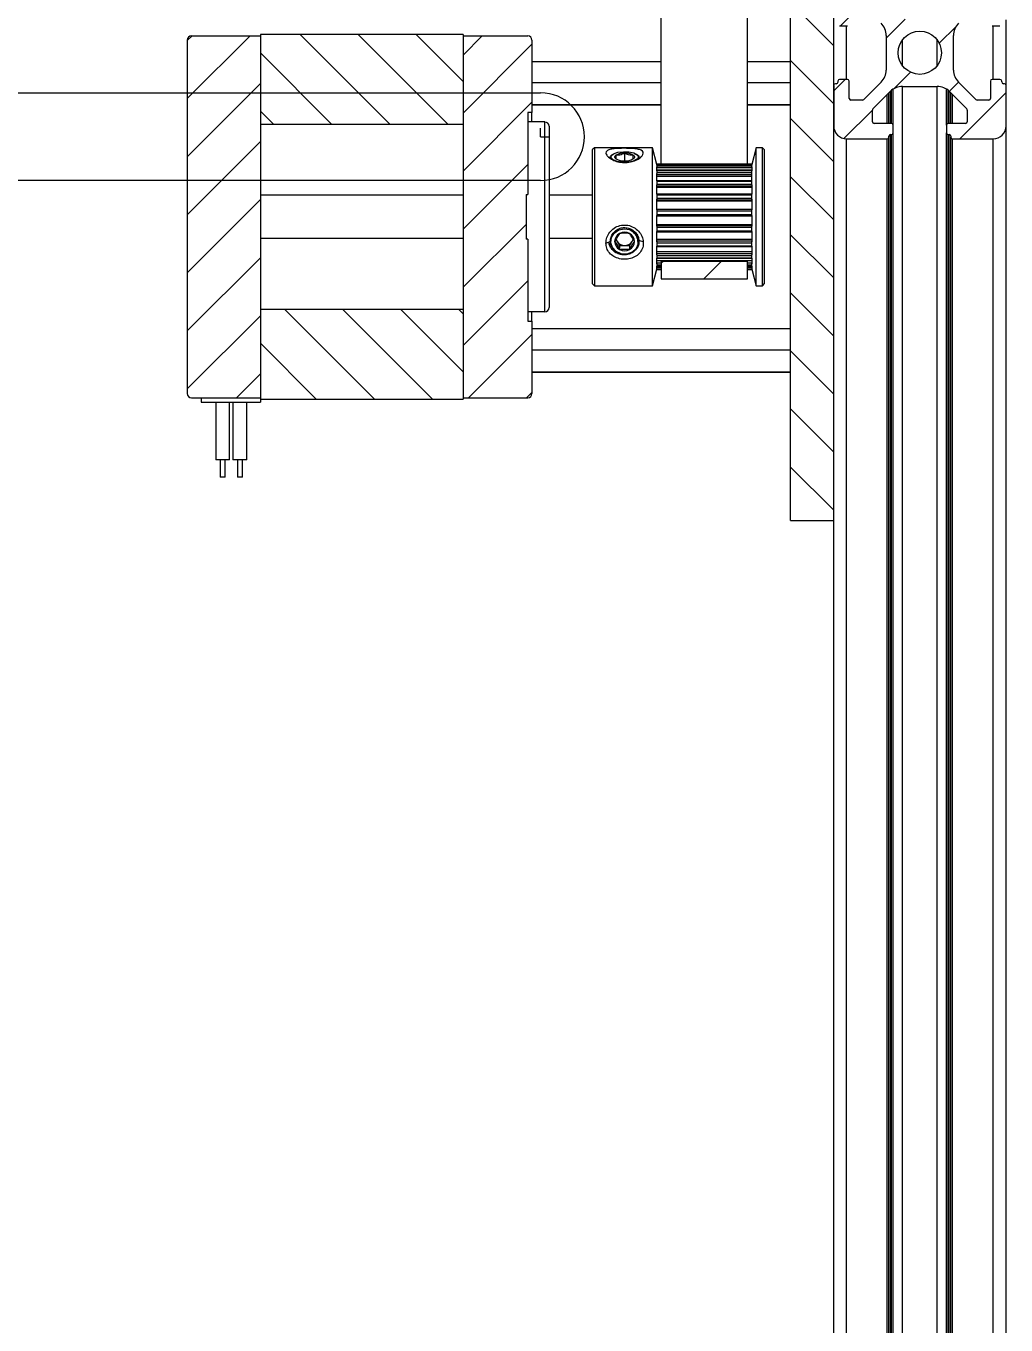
# Model space of a CAD drawing. Header units: millimetres. Extents: x 15 to 1184, y 5 to 1288.
# Drawn here: x 449.9 to 525.7, y 1126.4 to 1226.8 of the extents above; entities that cross this region are included whole.
import ezdxf

# ---------------------------------------------------------------- set-up
doc = ezdxf.new("R2010")
doc.units = ezdxf.units.MM
doc.linetypes.add('CENTERX2', pattern=[20.32, 12.7, -2.54, 2.54, -2.54])

msp = doc.modelspace()

# ---------------------------------------------------------------- hatches: boundary and pattern name
at = {"linetype": 'Continuous', "lineweight": 18}
h = msp.add_hatch(dxfattribs=at)
h.set_pattern_fill('ANSI31', angle=90, style=0)
h.paths.add_polyline_path([(509.04, 1235.27), (509.04, 1188.6), (512.38, 1188.6), (512.38, 1235.27)], flags=0)
h = msp.add_hatch(dxfattribs=at)
h.set_pattern_fill('ANSI31', style=0)
edge = h.paths.add_edge_path(flags=0)
edge.add_arc((523.47, 1228.3), 0.133, 90, 135, ccw=False)
edge.add_line((523.47, 1228.43), (524.38, 1228.43))
edge.add_arc((524.38, 1228.3), 0.133, 0, 90, ccw=False)
edge.add_line((524.51, 1228.3), (524.51, 1226.96))
edge.add_arc((524.64, 1226.96), 0.133, 180, 270)
edge.add_line((524.64, 1226.83), (525.24, 1226.83))
edge.add_arc((525.24, 1226.96), 0.133, 270, 360)
edge.add_line((525.38, 1226.96), (525.38, 1227.03))
edge.add_arc((525.51, 1227.03), 0.133, 90, 180, ccw=False)
edge.add_line((525.51, 1227.16), (525.58, 1227.16))
edge.add_arc((525.58, 1227.3), 0.133, 270, 360)
edge.add_line((525.71, 1227.3), (525.71, 1230.43))
edge.add_arc((524.71, 1230.43), 1, 0, 90)
edge.add_line((524.71, 1231.43), (521.58, 1231.43))
edge.add_arc((521.58, 1231.3), 0.133, 90, 180)
edge.add_line((521.44, 1231.3), (521.44, 1231.23))
edge.add_arc((521.31, 1231.23), 0.133, 270, 360, ccw=False)
edge.add_line((521.31, 1231.1), (521.24, 1231.1))
edge.add_arc((521.24, 1230.96), 0.133, 90, 180)
edge.add_line((521.11, 1230.96), (521.11, 1230.36))
edge.add_arc((521.24, 1230.36), 0.133, 180, 270)
edge.add_line((521.24, 1230.23), (522.58, 1230.23))
edge.add_arc((522.58, 1230.1), 0.133, 0, 90, ccw=False)
edge.add_line((522.71, 1230.1), (522.71, 1229.19))
edge.add_arc((522.58, 1229.19), 0.133, 315, 360, ccw=False)
edge.add_line((522.67, 1229.1), (521.33, 1227.75))
edge.add_arc((520.38, 1228.7), 1.33, 270, 315, ccw=False)
edge.add_line((520.38, 1227.36), (517.7, 1227.36))
edge.add_arc((517.7, 1228.7), 1.33, 225, 270, ccw=False)
edge.add_line((516.76, 1227.75), (515.41, 1229.1))
edge.add_arc((515.51, 1229.19), 0.133, 180, 225, ccw=False)
edge.add_line((515.38, 1229.19), (515.38, 1230.1))
edge.add_arc((515.51, 1230.1), 0.133, 90, 180, ccw=False)
edge.add_line((515.51, 1230.23), (516.84, 1230.23))
edge.add_arc((516.84, 1230.36), 0.133, 270, 360)
edge.add_line((516.98, 1230.36), (516.98, 1230.96))
edge.add_arc((516.84, 1230.96), 0.133, 0, 90)
edge.add_line((516.84, 1231.1), (516.78, 1231.1))
edge.add_arc((516.78, 1231.23), 0.133, 180, 270, ccw=False)
edge.add_line((516.64, 1231.23), (516.64, 1231.3))
edge.add_arc((516.51, 1231.3), 0.133, 0, 90)
edge.add_line((516.51, 1231.43), (513.38, 1231.43))
edge.add_arc((513.38, 1230.43), 1, 90, 180)
edge.add_line((512.38, 1230.43), (512.38, 1227.3))
edge.add_arc((512.51, 1227.3), 0.133, 180, 270)
edge.add_line((512.51, 1227.16), (512.58, 1227.16))
edge.add_arc((512.58, 1227.03), 0.133, 0, 90, ccw=False)
edge.add_line((512.71, 1227.03), (512.71, 1226.96))
edge.add_arc((512.84, 1226.96), 0.133, 180, 270)
edge.add_line((512.84, 1226.83), (513.44, 1226.83))
edge.add_arc((513.44, 1226.96), 0.133, 270, 360)
edge.add_line((513.58, 1226.96), (513.58, 1228.3))
edge.add_arc((513.71, 1228.3), 0.133, 90, 180, ccw=False)
edge.add_line((513.71, 1228.43), (514.61, 1228.43))
edge.add_arc((514.61, 1228.3), 0.133, 45, 90, ccw=False)
edge.add_line((514.71, 1228.39), (516.05, 1227.05))
edge.add_arc((515.11, 1226.1), 1.33, 0, 45, ccw=False)
edge.add_line((516.44, 1226.1), (516.44, 1223.42))
edge.add_arc((515.11, 1223.42), 1.33, 315, 360, ccw=False)
edge.add_line((516.05, 1222.48), (514.71, 1221.14))
edge.add_arc((514.61, 1221.23), 0.133, 270, 315, ccw=False)
edge.add_line((514.61, 1221.1), (513.71, 1221.1))
edge.add_arc((513.71, 1221.23), 0.133, 180, 270, ccw=False)
edge.add_line((513.58, 1221.23), (513.58, 1222.56))
edge.add_arc((513.44, 1222.56), 0.133, 0, 90)
edge.add_line((513.44, 1222.7), (512.84, 1222.7))
edge.add_arc((512.84, 1222.56), 0.133, 90, 180)
edge.add_line((512.71, 1222.56), (512.71, 1222.5))
edge.add_arc((512.58, 1222.5), 0.133, 270, 360, ccw=False)
edge.add_line((512.58, 1222.36), (512.51, 1222.36))
edge.add_arc((512.51, 1222.23), 0.133, 90, 180)
edge.add_line((512.38, 1222.23), (512.38, 1219.1))
edge.add_arc((513.38, 1219.1), 1, 180, 270)
edge.add_line((513.38, 1218.1), (516.51, 1218.1))
edge.add_arc((516.51, 1218.23), 0.133, 270, 360)
edge.add_line((516.64, 1218.23), (516.64, 1218.3))
edge.add_arc((516.78, 1218.3), 0.133, 90, 180, ccw=False)
edge.add_line((516.78, 1218.43), (516.84, 1218.43))
edge.add_arc((516.84, 1218.56), 0.133, 270, 360)
edge.add_line((516.98, 1218.56), (516.98, 1219.16))
edge.add_arc((516.84, 1219.16), 0.133, 0, 90)
edge.add_line((516.84, 1219.3), (515.51, 1219.3))
edge.add_arc((515.51, 1219.43), 0.133, 180, 270, ccw=False)
edge.add_line((515.38, 1219.43), (515.38, 1220.33))
edge.add_arc((515.51, 1220.33), 0.133, 135, 180, ccw=False)
edge.add_line((515.41, 1220.43), (516.76, 1221.77))
edge.add_arc((517.7, 1220.83), 1.33, 90, 135, ccw=False)
edge.add_line((517.7, 1222.16), (520.38, 1222.16))
edge.add_arc((520.38, 1220.83), 1.33, 45, 90, ccw=False)
edge.add_line((521.33, 1221.77), (522.67, 1220.43))
edge.add_arc((522.58, 1220.33), 0.133, 0, 45, ccw=False)
edge.add_line((522.71, 1220.33), (522.71, 1219.43))
edge.add_arc((522.58, 1219.43), 0.133, 270, 360, ccw=False)
edge.add_line((522.58, 1219.3), (521.24, 1219.3))
edge.add_arc((521.24, 1219.16), 0.133, 90, 180)
edge.add_line((521.11, 1219.16), (521.11, 1218.56))
edge.add_arc((521.24, 1218.56), 0.133, 180, 270)
edge.add_line((521.24, 1218.43), (521.31, 1218.43))
edge.add_arc((521.31, 1218.3), 0.133, 0, 90, ccw=False)
edge.add_line((521.44, 1218.3), (521.44, 1218.23))
edge.add_arc((521.58, 1218.23), 0.133, 180, 270)
edge.add_line((521.58, 1218.1), (524.71, 1218.1))
edge.add_arc((524.71, 1219.1), 1, 270, 360)
edge.add_line((525.71, 1219.1), (525.71, 1222.23))
edge.add_arc((525.58, 1222.23), 0.133, 0, 90)
edge.add_line((525.58, 1222.36), (525.51, 1222.36))
edge.add_arc((525.51, 1222.5), 0.133, 180, 270, ccw=False)
edge.add_line((525.38, 1222.5), (525.38, 1222.56))
edge.add_arc((525.24, 1222.56), 0.133, 0, 90)
edge.add_line((525.24, 1222.7), (524.64, 1222.7))
edge.add_arc((524.64, 1222.56), 0.133, 90, 180)
edge.add_line((524.51, 1222.56), (524.51, 1221.23))
edge.add_arc((524.38, 1221.23), 0.133, 270, 360, ccw=False)
edge.add_line((524.38, 1221.1), (523.47, 1221.1))
edge.add_arc((523.47, 1221.23), 0.133, 225, 270, ccw=False)
edge.add_line((523.38, 1221.14), (522.03, 1222.48))
edge.add_arc((522.98, 1223.42), 1.33, 180, 225, ccw=False)
edge.add_line((521.64, 1223.42), (521.64, 1226.1))
edge.add_arc((522.98, 1226.1), 1.33, 135, 180, ccw=False)
edge.add_line((522.03, 1227.05), (523.38, 1228.39))
edge = h.paths.add_edge_path(flags=0)
edge.add_arc((519.04, 1224.76), 1.67, 0, 360)
h = msp.add_hatch(dxfattribs=at)
h.set_pattern_fill('ANSI31', style=0)
edge = h.paths.add_edge_path(flags=0)
edge.add_line((468.04, 1226.07), (462.71, 1226.07))
edge.add_arc((462.71, 1225.74), 0.333, 90, 180)
edge.add_line((462.38, 1225.74), (462.38, 1198.41))
edge.add_arc((462.71, 1198.41), 0.333, 180, 270)
edge.add_line((462.71, 1198.07), (468.04, 1198.07))
edge.add_line((468.04, 1198.07), (468.04, 1226.07))
h = msp.add_hatch(dxfattribs=at)
h.set_pattern_fill('ANSI31', angle=90, style=0)
h.paths.add_polyline_path([(483.71, 1219.21), (483.71, 1226.17), (468.04, 1226.17), (468.04, 1219.21)], flags=0)
h = msp.add_hatch(dxfattribs=at)
h.set_pattern_fill('ANSI31', style=0)
edge = h.paths.add_edge_path(flags=0)
edge.add_line((488.71, 1213.8), (488.71, 1220.15))
edge.add_line((488.71, 1220.15), (489.04, 1220.15))
edge.add_line((489.04, 1220.15), (489.04, 1225.74))
edge.add_arc((488.71, 1225.74), 0.333, 0, 90)
edge.add_line((488.71, 1226.07), (483.71, 1226.07))
edge.add_line((483.71, 1226.07), (483.71, 1198.07))
edge.add_line((483.71, 1198.07), (488.71, 1198.07))
edge.add_arc((488.71, 1198.41), 0.333, 270, 360)
edge.add_line((489.04, 1198.41), (489.04, 1204))
edge.add_line((489.04, 1204), (488.71, 1204))
edge.add_line((488.71, 1204), (488.71, 1210.35))
edge.add_line((488.71, 1210.35), (488.58, 1210.35))
edge.add_line((488.58, 1210.35), (488.58, 1213.8))
edge.add_line((488.58, 1213.8), (488.71, 1213.8))
h = msp.add_hatch(dxfattribs=at)
h.set_pattern_fill('ANSI31', style=0)
h.paths.add_polyline_path([(499.04, 1207.28), (505.71, 1207.28), (505.71, 1208.62), (499.04, 1208.62)], flags=0)
h = msp.add_hatch(dxfattribs=at)
h.set_pattern_fill('ANSI31', angle=90, style=0)
h.paths.add_polyline_path([(468.04, 1204.93), (468.04, 1197.97), (483.71, 1197.97), (483.71, 1204.93)], flags=0)

# ---------------------------------------------------------------- linework, layer by layer
at = {"color": 7, "linetype": 'Continuous', "lineweight": 25}
for p, q in [((499.04, 1216.14), (499.04, 1242.93)), ((505.71, 1216.14), (505.71, 1242.93)), ((509.04, 1188.6), (509.04, 1235.27)), ((512.38, 1188.6), (512.38, 1235.27)), ((512.84, 1226.83), (513.44, 1226.83)), ((524.64, 1226.83), (525.24, 1226.83)), ((525.71, 1222.23), (525.71, 1227.3)), ((462.38, 1225.74), (462.38, 1198.41)), ((462.71, 1226.07), (468.04, 1226.07)), ((483.71, 1226.17), (468.04, 1226.17)), ((468.04, 1226.17), (468.04, 1219.21)), ((468.04, 1226.07), (468.04, 1198.07)), ((483.71, 1226.17), (483.71, 1219.21)), ((483.71, 1226.07), (483.71, 1198.07)), ((483.71, 1226.07), (488.71, 1226.07)), ((489.04, 1225.74), (489.04, 1220.15)), ((516.44, 1226.1), (516.44, 1223.42)), ((521.64, 1223.42), (521.64, 1226.1)), ((489.04, 1224.09), (499.04, 1224.09)), ((505.71, 1224.09), (509.04, 1224.09)), ((513.44, 1222.7), (512.84, 1222.7)), ((525.24, 1222.7), (524.64, 1222.7)), ((489.04, 1222.45), (499.04, 1222.45)), ((505.71, 1222.45), (509.04, 1222.45)), ((512.38, 1222.23), (512.38, 1219.1)), ((512.58, 1222.36), (512.51, 1222.36)), ((512.71, 1222.56), (512.71, 1222.5)), ((513.58, 1221.23), (513.58, 1222.56)), ((516.05, 1222.48), (514.71, 1221.14)), ((515.41, 1220.43), (516.76, 1221.77)), ((516.64, 1219.3), (516.64, 1221.66)), ((516.98, 1219.16), (516.98, 1221.95)), ((517.7, 1222.16), (520.38, 1222.16)), ((521.11, 1219.16), (521.11, 1221.95)), ((521.33, 1221.77), (522.67, 1220.43)), ((521.44, 1219.3), (521.44, 1221.66)), ((523.38, 1221.14), (522.03, 1222.48)), ((524.51, 1222.56), (524.51, 1221.23)), ((525.38, 1222.5), (525.38, 1222.56)), ((525.58, 1222.36), (525.51, 1222.36)), ((525.71, 1219.1), (525.71, 1222.23)), ((489.04, 1220.76), (499.04, 1220.76)), ((489.04, 1220.72), (499.04, 1220.72)), ((505.71, 1220.76), (509.04, 1220.76)), ((505.71, 1220.72), (509.04, 1220.72)), ((514.61, 1221.1), (513.71, 1221.1)), ((524.38, 1221.1), (523.47, 1221.1)), ((489.04, 1220.15), (488.71, 1220.15)), ((488.71, 1220.15), (488.71, 1213.8)), ((489.04, 1219.41), (489.04, 1220.15)), ((515.38, 1219.43), (515.38, 1220.33)), ((522.71, 1220.33), (522.71, 1219.43)), ((483.71, 1219.21), (468.04, 1219.21)), ((490.04, 1219.41), (488.71, 1219.41)), ((490.38, 1219.07), (490.38, 1205.07)), ((516.84, 1219.3), (515.51, 1219.3)), ((516.98, 1218.56), (516.98, 1219.16)), ((516.98, 1074.3), (516.98, 1218.56)), ((521.11, 1219.16), (521.11, 1218.56)), ((521.11, 1074.3), (521.11, 1218.56)), ((522.58, 1219.3), (521.24, 1219.3)), ((525.71, 1073.76), (525.71, 1219.1)), ((513.38, 1218.1), (516.51, 1218.1)), ((516.64, 1218.23), (516.64, 1218.3)), ((516.64, 1074.63), (516.64, 1218.23)), ((516.78, 1218.43), (516.84, 1218.43)), ((521.24, 1218.43), (521.31, 1218.43)), ((521.44, 1218.3), (521.44, 1218.23)), ((521.44, 1074.63), (521.44, 1218.23)), ((521.58, 1218.1), (524.71, 1218.1)), ((493.88, 1217.41), (493.71, 1217.24)), ((493.71, 1217.24), (493.71, 1206.91)), ((498.36, 1217.41), (493.88, 1217.41)), ((493.88, 1217.41), (493.88, 1206.74)), ((495.35, 1216.94), (495.31, 1216.92)), ((495.54, 1216.55), (495.62, 1216.52)), ((496.21, 1216.99), (496.21, 1216.41)), ((496.8, 1216.52), (496.88, 1216.55)), ((497.2, 1216.55), (497.01, 1216.45)), ((497.11, 1216.92), (497.07, 1216.94)), ((497.2, 1216.55), (497.19, 1216.49)), ((497.32, 1216.67), (497.32, 1216.76)), ((497.41, 1216.72), (497.44, 1216.69)), ((498.71, 1216.12), (498.36, 1217.41)), ((498.36, 1206.74), (498.36, 1217.41)), ((506.39, 1217.41), (506.04, 1216.12)), ((506.88, 1217.41), (506.39, 1217.41)), ((506.39, 1206.74), (506.39, 1217.41)), ((507.04, 1217.24), (506.88, 1217.41)), ((506.88, 1206.74), (506.88, 1217.41)), ((507.04, 1210.1), (507.04, 1217.24)), ((496.02, 1216.3), (495.78, 1216.32)), ((496.02, 1216.3), (496.33, 1216.31)), ((506.04, 1216.14), (498.71, 1216.14)), ((498.71, 1216.14), (498.71, 1216.12)), ((498.71, 1216.07), (498.71, 1216.12)), ((506.04, 1216.07), (498.71, 1216.07)), ((506.04, 1216.07), (498.71, 1216.07)), ((498.71, 1216.07), (498.71, 1216)), ((498.71, 1216.07), (498.71, 1216.07)), ((498.71, 1216), (498.71, 1215.95)), ((506.04, 1216), (498.71, 1216)), ((498.71, 1215.63), (498.71, 1215.95)), ((498.71, 1215.88), (506.04, 1215.88)), ((498.71, 1215.71), (506.04, 1215.71)), ((506.04, 1215.63), (498.71, 1215.63)), ((498.71, 1215.62), (498.71, 1215.63)), ((506.04, 1215.62), (498.71, 1215.62)), ((498.71, 1215.62), (498.71, 1215.47)), ((506.04, 1216.12), (506.04, 1216.14)), ((506.04, 1216.12), (506.04, 1216.07)), ((506.04, 1216), (506.04, 1216.07)), ((506.04, 1216.07), (506.04, 1216.07)), ((506.04, 1215.95), (506.04, 1216)), ((506.04, 1215.95), (506.04, 1215.63)), ((506.04, 1215.62), (506.04, 1215.63)), ((506.04, 1215.47), (506.04, 1215.62)), ((506.04, 1215.47), (498.71, 1215.47)), ((498.71, 1215.47), (498.71, 1215.41)), ((498.71, 1214.86), (498.71, 1215.41)), ((498.71, 1215.34), (506.04, 1215.34)), ((506.04, 1215.18), (498.71, 1215.18)), ((506.04, 1214.86), (498.71, 1214.86)), ((498.71, 1214.86), (498.71, 1214.83)), ((498.71, 1214.83), (506.04, 1214.83)), ((498.71, 1214.83), (498.71, 1214.61)), ((498.71, 1214.61), (506.04, 1214.61)), ((498.71, 1214.61), (498.71, 1214.54)), ((498.71, 1213.82), (498.71, 1214.54)), ((506.04, 1215.41), (506.04, 1215.47)), ((506.04, 1214.86), (506.04, 1215.41)), ((506.04, 1214.83), (506.04, 1214.86)), ((506.04, 1214.61), (506.04, 1214.83)), ((506.04, 1214.54), (506.04, 1214.61)), ((506.04, 1214.54), (506.04, 1213.82)), ((483.71, 1213.74), (468.04, 1213.74)), ((488.58, 1213.8), (488.71, 1213.8)), ((488.58, 1213.8), (488.58, 1210.35)), ((493.71, 1213.74), (490.38, 1213.74)), ((498.71, 1214.48), (506.04, 1214.48)), ((506.04, 1214.35), (498.71, 1214.35)), ((506.04, 1213.82), (498.71, 1213.82)), ((498.71, 1213.82), (498.71, 1213.77)), ((498.71, 1213.77), (506.04, 1213.77)), ((498.71, 1213.77), (498.71, 1213.51)), ((506.04, 1213.77), (506.04, 1213.82)), ((506.04, 1213.51), (506.04, 1213.77)), ((498.71, 1213.51), (506.04, 1213.51)), ((498.71, 1213.51), (498.71, 1213.43)), ((498.71, 1212.61), (498.71, 1213.43)), ((498.71, 1213.38), (506.04, 1213.38)), ((506.04, 1213.29), (498.71, 1213.29)), ((506.04, 1212.63), (498.71, 1212.63)), ((506.04, 1212.63), (498.71, 1212.63)), ((498.71, 1212.61), (498.71, 1212.54)), ((498.71, 1212.54), (506.04, 1212.54)), ((498.71, 1212.54), (498.71, 1212.26)), ((506.04, 1213.43), (506.04, 1213.51)), ((506.04, 1213.43), (506.04, 1212.61)), ((506.04, 1212.54), (506.04, 1212.61)), ((506.04, 1212.26), (506.04, 1212.54)), ((498.71, 1212.26), (506.04, 1212.26)), ((498.71, 1212.26), (498.71, 1212.18)), ((498.71, 1211.34), (498.71, 1212.18)), ((498.71, 1212.15), (506.04, 1212.15)), ((506.04, 1212.12), (498.71, 1212.12)), ((506.04, 1212.18), (506.04, 1212.26)), ((506.04, 1212.18), (506.04, 1211.34)), ((496.61, 1211.08), (496.79, 1211.09)), ((496.61, 1211.08), (496.86, 1210.9)), ((506.04, 1211.44), (498.71, 1211.44)), ((506.04, 1211.38), (498.71, 1211.38)), ((498.71, 1211.34), (498.71, 1211.26)), ((498.71, 1211.26), (506.04, 1211.26)), ((498.71, 1211.26), (498.71, 1210.99)), ((498.71, 1210.99), (506.04, 1210.99)), ((498.71, 1210.99), (498.71, 1210.93)), ((498.71, 1210.15), (498.71, 1210.93)), ((498.71, 1210.92), (506.04, 1210.92)), ((506.04, 1211.26), (506.04, 1211.34)), ((506.04, 1210.99), (506.04, 1211.26)), ((506.04, 1210.93), (506.04, 1210.99)), ((506.04, 1210.93), (506.04, 1210.15)), ((468.04, 1210.41), (483.71, 1210.41)), ((488.71, 1210.35), (488.58, 1210.35)), ((488.71, 1210.35), (488.71, 1204)), ((490.38, 1210.41), (493.71, 1210.41)), ((495.53, 1210.33), (495.63, 1210.17)), ((495.63, 1210.17), (495.82, 1209.86)), ((495.82, 1209.86), (495.82, 1209.55)), ((495.82, 1209.86), (496.21, 1209.86)), ((496.21, 1209.86), (496.59, 1209.86)), ((496.59, 1209.86), (496.79, 1210.17)), ((496.59, 1209.86), (496.59, 1209.55)), ((496.79, 1210.17), (496.88, 1210.33)), ((497.23, 1210.17), (497.23, 1210.28)), ((497.26, 1209.99), (497.23, 1210.28)), ((506.04, 1210.31), (498.71, 1210.31)), ((506.04, 1210.2), (498.71, 1210.2)), ((498.71, 1210.15), (498.71, 1210.07)), ((498.71, 1210.07), (506.04, 1210.07)), ((498.71, 1210.07), (498.71, 1209.83)), ((498.71, 1209.83), (506.04, 1209.83)), ((498.71, 1209.83), (498.71, 1209.79)), ((498.71, 1209.14), (498.71, 1209.79)), ((498.71, 1209.78), (506.04, 1209.78)), ((506.04, 1210.07), (506.04, 1210.15)), ((506.04, 1209.83), (506.04, 1210.07)), ((506.04, 1209.79), (506.04, 1209.83)), ((506.04, 1209.79), (506.04, 1209.14)), ((507.04, 1206.91), (507.04, 1210.1)), ((506.04, 1209.36), (498.71, 1209.36)), ((506.04, 1209.21), (498.71, 1209.21)), ((498.71, 1209.14), (498.71, 1209.07)), ((498.71, 1209.07), (506.04, 1209.07)), ((498.71, 1209.07), (498.71, 1208.89)), ((498.71, 1208.89), (506.04, 1208.89)), ((498.71, 1208.89), (498.71, 1208.87)), ((498.71, 1208.87), (506.04, 1208.87)), ((498.71, 1208.43), (498.71, 1208.87)), ((506.04, 1208.66), (498.71, 1208.66)), ((499.04, 1208.62), (499.04, 1208.65)), ((499.04, 1208.62), (499.04, 1207.28)), ((505.71, 1208.62), (499.04, 1208.62)), ((505.71, 1208.62), (505.71, 1208.65)), ((505.71, 1207.28), (505.71, 1208.62)), ((506.04, 1209.07), (506.04, 1209.14)), ((506.04, 1208.89), (506.04, 1209.07)), ((506.04, 1208.87), (506.04, 1208.89)), ((506.04, 1208.87), (506.04, 1208.43)), ((498.36, 1206.74), (498.71, 1208.03)), ((498.71, 1208.43), (498.71, 1208.37)), ((498.71, 1208.37), (498.71, 1208.26)), ((498.71, 1208.06), (498.71, 1208.26)), ((498.71, 1208.26), (498.71, 1208.25)), ((498.71, 1208.25), (499.04, 1208.25)), ((498.71, 1208.06), (498.71, 1208.03)), ((498.71, 1208.03), (498.71, 1208)), ((498.71, 1208), (499.04, 1208)), ((498.71, 1208), (498.71, 1208)), ((505.71, 1208.25), (506.04, 1208.25)), ((505.71, 1208), (506.04, 1208)), ((506.04, 1208.37), (506.04, 1208.43)), ((506.04, 1208.26), (506.04, 1208.37)), ((506.04, 1208.26), (506.04, 1208.06)), ((506.04, 1208.25), (506.04, 1208.26)), ((506.04, 1208.03), (506.04, 1208.06)), ((506.04, 1208.03), (506.39, 1206.74)), ((506.04, 1208), (506.04, 1208.03)), ((506.04, 1208), (506.04, 1208)), ((493.71, 1206.91), (493.88, 1206.74)), ((493.88, 1206.74), (498.36, 1206.74)), ((499.04, 1207.28), (505.71, 1207.28)), ((506.39, 1206.74), (506.88, 1206.74)), ((506.88, 1206.74), (507.04, 1206.91)), ((468.04, 1204.93), (483.71, 1204.93)), ((468.04, 1204.93), (468.04, 1197.97)), ((483.71, 1204.93), (483.71, 1197.97)), ((488.71, 1204.74), (490.04, 1204.74)), ((489.04, 1204), (489.04, 1204.74)), ((488.71, 1204), (489.04, 1204)), ((489.04, 1204), (489.04, 1198.41)), ((489.04, 1203.43), (509.04, 1203.43)), ((489.04, 1201.78), (509.04, 1201.78)), ((489.04, 1200.09), (509.04, 1200.09)), ((489.04, 1200.05), (509.04, 1200.05)), ((462.71, 1198.07), (468.04, 1198.07)), ((463.46, 1198.07), (463.46, 1197.74)), ((463.46, 1197.74), (468.04, 1197.74)), ((464.58, 1197.74), (464.58, 1193.27)), ((465.65, 1193.27), (465.65, 1197.74)), ((465.91, 1197.74), (465.91, 1193.27)), ((466.99, 1193.27), (466.99, 1197.74)), ((468.04, 1197.97), (483.71, 1197.97)), ((468.04, 1197.97), (468.04, 1197.74)), ((483.71, 1198.07), (488.71, 1198.07)), ((465.65, 1193.27), (464.58, 1193.27)), ((464.93, 1193.27), (464.93, 1191.94)), ((465.3, 1191.94), (465.3, 1193.27)), ((466.99, 1193.27), (465.91, 1193.27)), ((466.26, 1193.27), (466.26, 1191.94)), ((466.64, 1191.94), (466.64, 1193.27)), ((465.3, 1191.94), (464.93, 1191.94)), ((466.64, 1191.94), (466.26, 1191.94)), ((509.04, 1188.6), (512.38, 1188.6)), ((512.38, 1074.76), (512.38, 1188.6))]:
    msp.add_line(p, q, dxfattribs=at)
at = {"color": 8, "linetype": 'Continuous', "lineweight": 25}
for p, q in [((513.38, 1222.7), (513.38, 1226.83)), ((524.71, 1222.7), (524.71, 1226.83)), ((517.7, 1223.77), (517.7, 1225.75)), ((520.38, 1223.77), (520.38, 1225.75)), ((516.78, 1219.3), (516.78, 1221.79)), ((516.84, 1219.3), (516.84, 1221.85)), ((517.7, 1070.7), (517.7, 1222.16)), ((520.38, 1070.7), (520.38, 1222.16)), ((521.24, 1219.3), (521.24, 1221.85)), ((521.31, 1219.3), (521.31, 1221.79)), ((516.51, 1219.3), (516.51, 1221.52)), ((521.58, 1219.3), (521.58, 1221.52)), ((490.04, 1204.74), (490.04, 1219.41)), ((513.38, 1074.76), (513.38, 1218.1)), ((516.51, 1074.76), (516.51, 1218.1)), ((516.78, 1074.43), (516.78, 1218.43)), ((516.84, 1074.43), (516.84, 1218.43)), ((521.24, 1074.43), (521.24, 1218.43)), ((521.31, 1074.43), (521.31, 1218.43)), ((521.58, 1074.76), (521.58, 1218.1)), ((524.71, 1074.76), (524.71, 1218.1)), ((499.04, 1208.5), (498.71, 1208.5)), ((498.71, 1208.37), (499.04, 1208.37)), ((498.71, 1208.26), (499.04, 1208.26)), ((499.04, 1208.13), (498.71, 1208.13)), ((498.71, 1208.03), (499.04, 1208.03)), ((498.71, 1208), (499.04, 1208)), ((506.04, 1208.5), (505.71, 1208.5)), ((505.71, 1208.37), (506.04, 1208.37)), ((505.71, 1208.26), (506.04, 1208.26)), ((506.04, 1208.13), (505.71, 1208.13)), ((505.71, 1208.03), (506.04, 1208.03)), ((505.71, 1208), (506.04, 1208))]:
    msp.add_line(p, q, dxfattribs=at)
at = {"color": 7, "linetype": 'Continuous'}
for p, q in [((260.38, 1221.66), (489.71, 1221.66)), ((489.71, 1214.87), (260.38, 1214.87))]:
    msp.add_line(p, q, dxfattribs=at)
at = {"color": 7, "linetype": 'CENTERX2'}
for q in [(489.71, 1218.93), (490.38, 1218.27)]:
    msp.add_line((489.71, 1218.27), q, dxfattribs=at)
at = {"color": 7, "linetype": 'Continuous', "lineweight": 25, "flags": 128}
for points in [[(496.02, 1216.3), (495.62, 1216.36), (495.31, 1216.48), (495.16, 1216.63), (495.17, 1216.8), (495.36, 1216.95), (495.69, 1217.06), (496.11, 1217.11), (496.54, 1217.09), (496.92, 1217.01), (497.17, 1216.87), (497.27, 1216.71), (497.2, 1216.55)], [(495.54, 1216.55), (495.5, 1216.59), (495.47, 1216.62), (495.45, 1216.66), (495.44, 1216.7), (495.45, 1216.74), (495.47, 1216.78), (495.5, 1216.81), (495.54, 1216.85)], [(496.88, 1216.85), (496.92, 1216.81), (496.95, 1216.78), (496.97, 1216.74), (496.98, 1216.7), (496.97, 1216.66), (496.95, 1216.62), (496.92, 1216.59), (496.88, 1216.55)], [(497.26, 1209.99), (497.1, 1209.61), (496.79, 1209.33), (496.38, 1209.19), (495.95, 1209.21), (495.56, 1209.38), (495.27, 1209.69), (495.15, 1210.07), (495.19, 1210.47), (495.41, 1210.82), (495.76, 1211.06), (496.18, 1211.15), (496.61, 1211.08)], [(494.76, 1210.04), (494.95, 1210.11), (495.1, 1210.16)]]:
    msp.add_lwpolyline(points, dxfattribs=at)
at = {"color": 7, "linetype": 'Continuous', "lineweight": 25}
msp.add_circle((519.04, 1224.76), 1.67, dxfattribs=at)
for centre, radius, start, end in [((515.11, 1226.1), 1.33, 0, 45), ((522.98, 1226.1), 1.33, 135, 180), ((462.71, 1225.74), 0.333, 90, 180), ((488.71, 1225.74), 0.333, 0, 90), ((512.84, 1222.56), 0.133, 90, 180), ((513.44, 1222.56), 0.133, 0, 90), ((515.11, 1223.42), 1.33, 315, 0), ((522.98, 1223.42), 1.33, 180, 225), ((524.64, 1222.56), 0.133, 90, 180), ((525.24, 1222.56), 0.133, 0, 90), ((512.51, 1222.23), 0.133, 90, 180), ((512.58, 1222.5), 0.133, 270, 0), ((517.7, 1220.83), 1.33, 90, 135), ((520.38, 1220.83), 1.33, 45, 90), ((525.51, 1222.5), 0.133, 180, 270), ((525.58, 1222.23), 0.133, 0, 90), ((513.71, 1221.23), 0.133, 180, 270), ((514.61, 1221.23), 0.133, 270, 315), ((523.47, 1221.23), 0.133, 225, 270), ((524.38, 1221.23), 0.133, 270, 0), ((515.51, 1220.33), 0.133, 135, 180), ((522.58, 1220.33), 0.133, 0, 45), ((490.04, 1219.07), 0.333, 0, 90), ((513.38, 1219.1), 1, 180, 270), ((515.51, 1219.43), 0.133, 180, 270), ((516.84, 1219.16), 0.133, 0, 90), ((516.84, 1218.56), 0.133, 270, 0), ((521.24, 1219.16), 0.133, 90, 180), ((521.24, 1218.56), 0.133, 180, 270), ((522.58, 1219.43), 0.133, 270, 0), ((524.71, 1219.1), 1, 270, 0), ((516.51, 1218.23), 0.133, 270, 0), ((516.78, 1218.3), 0.133, 90, 180), ((521.31, 1218.3), 0.133, 0, 90), ((521.58, 1218.23), 0.133, 180, 270), ((496.15, 1215.69), 1.31, 87.2753, 117.5856), ((496.15, 1217.71), 1.31, 242.419, 272.7137), ((496.27, 1215.69), 1.31, 62.4144, 92.7247), ((496.27, 1217.71), 1.31, 267.2863, 297.581), ((496.14, 1210.15), 0.704, 116.9488, 179.0683), ((496.21, 1210.05), 0.823, 62.1337, 117.8663), ((496.27, 1210.15), 0.704, 0.9317, 63.0512), ((496.14, 1210.17), 0.704, 180.9355, 243.0473), ((496.13, 1210.48), 0.587, 190.4732, 212.1081), ((496.2, 1210.54), 0.678, 213.0529, 270.778), ((496.21, 1210.27), 0.823, 242.1337, 297.8663), ((496.22, 1210.54), 0.678, 269.222, 326.9471), ((496.27, 1210.17), 0.704, 296.9527, 359.0645), ((496.29, 1210.48), 0.587, 327.9002, 348.6667), ((490.04, 1205.07), 0.333, 270, 0), ((462.71, 1198.41), 0.333, 180, 270), ((488.71, 1198.41), 0.333, 270, 0)]:
    msp.add_arc(centre, radius, start, end, dxfattribs=at)
at = {"color": 7, "linetype": 'Continuous'}
msp.add_arc((489.71, 1218.27), 3.39, 270, 90, dxfattribs=at)
at = {"color": 7, "linetype": 'Continuous', "lineweight": 25}
for points, knots in [([(494.76, 1217), (494.78, 1217.06), (494.81, 1217.17), (495.04, 1217.28), (495.39, 1217.34), (495.85, 1217.37), (496.33, 1217.37), (496.81, 1217.36), (497.22, 1217.31), (497.52, 1217.23), (497.66, 1217.09), (497.65, 1216.9), (497.49, 1216.69), (497.19, 1216.48), (496.77, 1216.33), (496.29, 1216.26), (495.8, 1216.29), (495.36, 1216.42), (495.02, 1216.62), (494.8, 1216.83), (494.78, 1216.95), (494.76, 1217)], [0, 0, 0, 0, 0.051699, 0.103849, 0.157071, 0.209006, 0.265398, 0.316095, 0.370599, 0.424124, 0.477551, 0.52971, 0.580687, 0.635443, 0.686737, 0.741946, 0.794652, 0.847096, 0.900644, 0.954461, 1, 1, 1, 1]), ([(495.1, 1216.69), (495.11, 1216.74), (495.13, 1216.83), (495.26, 1216.88), (495.33, 1216.91)], [0, 0, 0, 0, 0.499287, 1, 1, 1, 1]), ([(495.19, 1216.52), (495.16, 1216.56), (495.1, 1216.62), (495.1, 1216.68), (495.1, 1216.69)], [0, 0, 0, 0, 0.666771, 1, 1, 1, 1]), ([(496.21, 1216.99), (496.09, 1216.93), (495.86, 1216.82), (495.64, 1216.84), (495.54, 1216.85)], [0, 0, 0, 0, 0.548274, 1, 1, 1, 1]), ([(495.54, 1216.85), (495.54, 1216.76), (495.54, 1216.59), (495.54, 1216.57), (495.54, 1216.55)], [0, 0, 0, 0, 0.548254, 1, 1, 1, 1]), ([(496.88, 1216.85), (496.75, 1216.84), (496.53, 1216.82), (496.31, 1216.94), (496.21, 1216.99)], [0, 0, 0, 0, 0.548235, 1, 1, 1, 1]), ([(496.88, 1216.55), (496.88, 1216.57), (496.88, 1216.61), (496.88, 1216.77), (496.88, 1216.85)], [0, 0, 0, 0, 0.548254, 1, 1, 1, 1]), ([(496.98, 1216.94), (497.06, 1216.92), (497.22, 1216.87), (497.31, 1216.78), (497.33, 1216.67), (497.31, 1216.59), (497.25, 1216.54), (497.24, 1216.53)], [0, 0, 0, 0, 0.288598, 0.578455, 0.69188, 0.975707, 1, 1, 1, 1]), ([(495.95, 1216.3), (495.98, 1216.3), (496.11, 1216.29), (496.24, 1216.3), (496.33, 1216.31)], [0, 0, 0, 0, 0.256711, 1, 1, 1, 1]), ([(496.33, 1216.31), (496.37, 1216.31), (496.52, 1216.32), (496.77, 1216.36), (496.93, 1216.42), (497.01, 1216.45)], [0, 0, 0, 0, 0.148113, 0.586494, 1, 1, 1, 1]), ([(496.73, 1216.34), (496.75, 1216.34), (496.86, 1216.37), (496.94, 1216.42), (497.01, 1216.45)], [0, 0, 0, 0, 0.19095, 1, 1, 1, 1]), ([(494.76, 1210.04), (494.78, 1210.18), (494.81, 1210.48), (495.04, 1210.89), (495.39, 1211.22), (495.84, 1211.42), (496.34, 1211.46), (496.81, 1211.33), (497.22, 1211.07), (497.51, 1210.68), (497.63, 1210.35), (497.65, 1210.17), (497.65, 1210.14)], [0, 0, 0, 0, 0.106338, 0.212425, 0.321181, 0.430664, 0.540807, 0.649954, 0.758819, 0.867761, 0.977614, 1, 1, 1, 1]), ([(495.1, 1210.16), (495.11, 1210.28), (495.13, 1210.51), (495.32, 1210.82), (495.59, 1211.08), (495.94, 1211.23), (496.32, 1211.25), (496.68, 1211.15), (496.99, 1210.94), (497.22, 1210.65), (497.3, 1210.4), (497.31, 1210.26), (497.32, 1210.24)], [0, 0, 0, 0, 0.1072974, 0.2148446, 0.3245624, 0.4351863, 0.5443222, 0.6521709, 0.7603849, 0.8704091, 0.98096, 1, 1, 1, 1]), ([(495.82, 1210.78), (495.75, 1210.68), (495.62, 1210.5), (495.5, 1210.27), (495.44, 1210.16)], [0, 0, 0, 0, 0.5482665, 1, 1, 1, 1]), ([(496.59, 1210.78), (496.45, 1210.79), (496.19, 1210.82), (495.94, 1210.79), (495.82, 1210.78)], [0, 0, 0, 0, 0.548262, 1, 1, 1, 1]), ([(496.98, 1210.16), (496.91, 1210.29), (496.78, 1210.52), (496.65, 1210.7), (496.59, 1210.78)], [0, 0, 0, 0, 0.548257, 1, 1, 1, 1]), ([(497.24, 1210.19), (497.23, 1210.28), (497.21, 1210.47), (497.07, 1210.72), (496.93, 1210.84), (496.86, 1210.9)], [0, 0, 0, 0, 0.337789, 0.670707, 1, 1, 1, 1]), ([(497.23, 1210.28), (497.23, 1210.31), (497.2, 1210.45), (497.1, 1210.68), (496.94, 1210.83), (496.86, 1210.9)], [0, 0, 0, 0, 0.148115, 0.58652, 1, 1, 1, 1]), ([(497.65, 1210.14), (497.65, 1210.03), (497.65, 1209.76), (497.49, 1209.39), (497.19, 1209.07), (496.78, 1208.86), (496.3, 1208.77), (495.81, 1208.81), (495.37, 1208.98), (495.02, 1209.26), (494.8, 1209.63), (494.78, 1209.91), (494.76, 1210.04)], [0, 0, 0, 0, 0.080185, 0.181238, 0.285433, 0.388321, 0.493835, 0.598272, 0.701039, 0.804385, 0.908883, 1, 1, 1, 1]), ([(497.26, 1209.99), (497.23, 1209.88), (497.18, 1209.66), (496.95, 1209.39), (496.64, 1209.2), (496.27, 1209.11), (495.89, 1209.13), (495.52, 1209.28), (495.23, 1209.53), (495.03, 1209.83), (495, 1210.04), (494.99, 1210.13)], [0, 0, 0, 0, 0.109953, 0.219898, 0.329819, 0.442129, 0.558232, 0.674323, 0.791768, 0.914039, 1, 1, 1, 1]), ([(497.32, 1210.24), (497.32, 1210.14), (497.31, 1209.94), (497.18, 1209.64), (496.94, 1209.39), (496.61, 1209.22), (496.22, 1209.16), (495.84, 1209.22), (495.51, 1209.37), (495.26, 1209.61), (495.12, 1209.89), (495.1, 1210.09), (495.1, 1210.16)], [0, 0, 0, 0, 0.085754, 0.18808, 0.291657, 0.397374, 0.511151, 0.613858, 0.71695, 0.821447, 0.927222, 1, 1, 1, 1]), ([(495.44, 1210.16), (495.51, 1210.06), (495.64, 1209.88), (495.77, 1209.65), (495.82, 1209.55)], [0, 0, 0, 0, 0.548263, 1, 1, 1, 1]), ([(495.82, 1209.55), (495.97, 1209.56), (496.22, 1209.59), (496.48, 1209.56), (496.59, 1209.55)], [0, 0, 0, 0, 0.548263, 1, 1, 1, 1]), ([(496.59, 1209.55), (496.66, 1209.67), (496.79, 1209.91), (496.92, 1210.08), (496.98, 1210.16)], [0, 0, 0, 0, 0.548261, 1, 1, 1, 1]), ([(497.65, 1210.14), (497.59, 1210.16), (497.48, 1210.19), (497.37, 1210.22), (497.32, 1210.24)], [0, 0, 0, 0, 0.560046, 1, 1, 1, 1])]:
    msp.add_open_spline(points, degree=3, knots=knots, dxfattribs=at)

doc.saveas('drawing.dxf')
